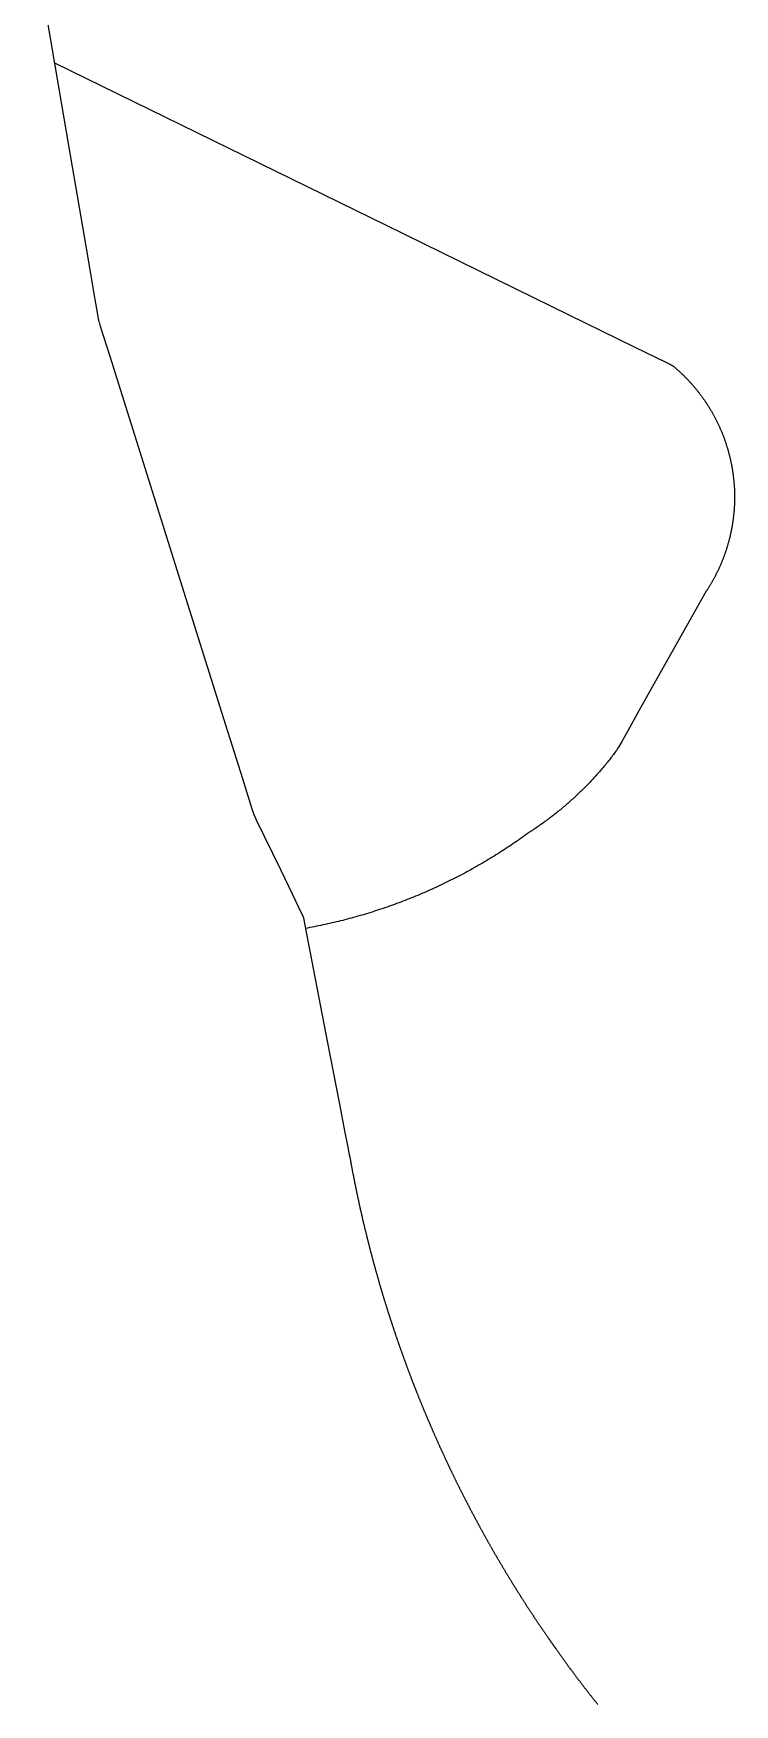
# Model space of a CAD drawing. Header units: millimetres. Extents: x 341926 to 344122, y 7366456 to 7369032.
# Drawn here: x 343575.7 to 343687.3, y 7366456.2 to 7366722.3 of the extents above; entities that cross this region are included whole.
import ezdxf

# ---------------------------------------------------------------- set-up
doc = ezdxf.new("R2010")
doc.units = ezdxf.units.MM
doc.layers.add('RUA MARIO PAUO  AUTUORI - 29_12_20 - V09', color=7, linetype='Continuous')
doc.layers.add('RUA SANTO EXPEDITO - 29_12_20 - V08', color=7, linetype='Continuous')

msp = doc.modelspace()

# ---------------------------------------------------------------- linework, layer by layer
at = {"layer": 'RUA MARIO PAUO  AUTUORI - 29_12_20 - V09'}
msp.add_lwpolyline([(343575.67, 7366737.18), (343581.26, 7366704.47), (343584.06, 7366688.12), (343585.46, 7366679.94), (343585.81, 7366677.89), (343585.98, 7366676.87), (343586.03, 7366676.62), (343586.03, 7366676.59), (343586.04, 7366676.57), (343586.04, 7366676.56), (343586.04, 7366676.56), (343586.04, 7366676.56), (343586.04, 7366676.56), (343586.04, 7366676.55), (343586.06, 7366676.48), (343586.11, 7366676.33), (343586.3, 7366675.73), (343587.81, 7366670.92), (343599.88, 7366632.49), (343605.92, 7366613.27), (343608.94, 7366603.67), (343610.45, 7366598.86), (343610.64, 7366598.26), (343610.73, 7366597.96), (343610.73, 7366597.95), (343610.73, 7366597.95), (343610.73, 7366597.94), (343610.74, 7366597.94), (343610.74, 7366597.94), (343610.74, 7366597.94), (343610.74, 7366597.93), (343610.75, 7366597.92), (343610.76, 7366597.88), (343610.88, 7366597.64), (343611.12, 7366597.14), (343614.97, 7366589.18), (343616.89, 7366585.2), (343617.85, 7366583.21), (343618.33, 7366582.22), (343618.57, 7366581.72), (343618.59, 7366581.69), (343618.6, 7366581.67), (343618.6, 7366581.66), (343618.6, 7366581.66), (343618.6, 7366581.66), (343618.6, 7366581.66), (343618.6, 7366581.66), (343618.6, 7366581.66), (343618.6, 7366581.65), (343618.63, 7366581.5), (343618.69, 7366581.2), (343618.8, 7366580.61), (343622.49, 7366561.6), (343624.33, 7366552.09), (343625.25, 7366547.34), (343625.71, 7366544.97), (343625.94, 7366543.78), (343626.06, 7366543.18), (343626.11, 7366542.89), (343626.13, 7366542.81), (343626.13, 7366542.79), (343626.13, 7366542.78), (343626.13, 7366542.78), (343626.13, 7366542.78), (343626.13, 7366542.78), (343626.14, 7366542.77), (343626.14, 7366542.77), (343626.15, 7366542.68), (343626.17, 7366542.59), (343626.19, 7366542.5), (343626.2, 7366542.41), (343626.22, 7366542.32), (343626.24, 7366542.23), (343626.25, 7366542.14), (343626.27, 7366542.05), (343626.29, 7366541.95), (343626.3, 7366541.86), (343626.32, 7366541.77), (343626.34, 7366541.68), (343626.35, 7366541.59), (343626.37, 7366541.5), (343626.39, 7366541.41), (343626.41, 7366541.32), (343626.42, 7366541.23), (343626.44, 7366541.14), (343626.46, 7366541.05), (343626.47, 7366540.96), (343626.49, 7366540.87), (343626.51, 7366540.78), (343626.53, 7366540.69), (343626.54, 7366540.6), (343626.56, 7366540.51), (343626.58, 7366540.42), (343626.6, 7366540.33), (343626.61, 7366540.24), (343626.63, 7366540.15), (343626.65, 7366540.06), (343626.67, 7366539.97), (343626.69, 7366539.88), (343626.7, 7366539.79), (343626.72, 7366539.69), (343626.74, 7366539.6), (343626.76, 7366539.51), (343626.78, 7366539.42), (343626.79, 7366539.33), (343626.81, 7366539.24), (343626.83, 7366539.15), (343626.85, 7366539.06), (343626.87, 7366538.97), (343626.88, 7366538.88), (343626.9, 7366538.79), (343626.92, 7366538.7), (343626.94, 7366538.61), (343626.96, 7366538.52), (343626.98, 7366538.43), (343627, 7366538.34), (343627.01, 7366538.25), (343627.03, 7366538.16), (343627.05, 7366538.07), (343627.07, 7366537.98), (343627.09, 7366537.89), (343627.11, 7366537.8), (343627.13, 7366537.71), (343627.15, 7366537.62), (343627.17, 7366537.53), (343627.18, 7366537.44), (343627.2, 7366537.35), (343627.22, 7366537.26), (343627.24, 7366537.17), (343627.26, 7366537.08), (343627.28, 7366536.99), (343627.3, 7366536.9), (343627.32, 7366536.81), (343627.34, 7366536.72), (343627.36, 7366536.63), (343627.38, 7366536.54), (343627.4, 7366536.45), (343627.42, 7366536.35), (343627.44, 7366536.26), (343627.46, 7366536.17), (343627.47, 7366536.08), (343627.49, 7366535.99), (343627.51, 7366535.9), (343627.53, 7366535.81), (343627.55, 7366535.72), (343627.57, 7366535.63), (343627.59, 7366535.54), (343627.61, 7366535.45), (343627.63, 7366535.36), (343627.65, 7366535.27), (343627.67, 7366535.18), (343627.69, 7366535.09), (343627.71, 7366535), (343627.73, 7366534.91), (343627.75, 7366534.82), (343627.78, 7366534.73), (343627.8, 7366534.64), (343627.82, 7366534.55), (343627.84, 7366534.46), (343627.86, 7366534.37), (343627.88, 7366534.28), (343627.9, 7366534.19), (343627.92, 7366534.1), (343627.94, 7366534.01), (343627.96, 7366533.92), (343627.98, 7366533.83), (343628, 7366533.74), (343628.02, 7366533.65), (343628.04, 7366533.56), (343628.06, 7366533.47), (343628.09, 7366533.38), (343628.11, 7366533.29), (343628.13, 7366533.2), (343628.15, 7366533.11), (343628.17, 7366533.02), (343628.19, 7366532.93), (343628.21, 7366532.84), (343628.23, 7366532.75), (343628.26, 7366532.66), (343628.28, 7366532.57), (343628.3, 7366532.48), (343628.32, 7366532.39), (343628.34, 7366532.3), (343628.36, 7366532.21), (343628.38, 7366532.12), (343628.41, 7366532.03), (343628.43, 7366531.94), (343628.45, 7366531.85), (343628.47, 7366531.76), (343628.49, 7366531.67), (343628.51, 7366531.58), (343628.54, 7366531.49), (343628.56, 7366531.4), (343628.58, 7366531.31), (343628.6, 7366531.22), (343628.62, 7366531.13), (343628.65, 7366531.04), (343628.67, 7366530.95), (343628.69, 7366530.86), (343628.71, 7366530.77), (343628.74, 7366530.68), (343628.76, 7366530.59), (343628.78, 7366530.5), (343628.8, 7366530.41), (343628.83, 7366530.32), (343628.85, 7366530.23), (343628.87, 7366530.14), (343628.89, 7366530.05), (343628.92, 7366529.97), (343628.94, 7366529.88), (343628.96, 7366529.79), (343628.98, 7366529.7), (343629.01, 7366529.61), (343629.03, 7366529.52), (343629.05, 7366529.43), (343629.08, 7366529.34), (343629.1, 7366529.25), (343629.12, 7366529.16), (343629.14, 7366529.07), (343629.17, 7366528.98), (343629.19, 7366528.89), (343629.21, 7366528.8), (343629.24, 7366528.71), (343629.26, 7366528.62), (343629.28, 7366528.53), (343629.31, 7366528.44), (343629.33, 7366528.35), (343629.35, 7366528.26), (343629.38, 7366528.17), (343629.4, 7366528.08), (343629.43, 7366527.99), (343629.45, 7366527.9), (343629.47, 7366527.81), (343629.5, 7366527.72), (343629.52, 7366527.63), (343629.54, 7366527.54), (343629.57, 7366527.45), (343629.59, 7366527.36), (343629.62, 7366527.28), (343629.64, 7366527.19), (343629.66, 7366527.1), (343629.69, 7366527.01), (343629.71, 7366526.92), (343629.74, 7366526.83), (343629.76, 7366526.74), (343629.78, 7366526.65), (343629.81, 7366526.56), (343629.83, 7366526.47), (343629.86, 7366526.38), (343629.88, 7366526.29), (343629.91, 7366526.2), (343629.93, 7366526.11), (343629.96, 7366526.02), (343629.98, 7366525.93), (343630.01, 7366525.84), (343630.03, 7366525.75), (343630.05, 7366525.66), (343630.08, 7366525.58), (343630.1, 7366525.49), (343630.13, 7366525.4), (343630.15, 7366525.31), (343630.18, 7366525.22), (343630.2, 7366525.13), (343630.23, 7366525.04), (343630.25, 7366524.95), (343630.28, 7366524.86), (343630.3, 7366524.77), (343630.33, 7366524.68), (343630.36, 7366524.59), (343630.38, 7366524.5), (343630.41, 7366524.41), (343630.43, 7366524.32), (343630.46, 7366524.23), (343630.48, 7366524.15), (343630.51, 7366524.06), (343630.53, 7366523.97), (343630.56, 7366523.88), (343630.58, 7366523.79), (343630.61, 7366523.7), (343630.64, 7366523.61), (343630.66, 7366523.52), (343630.69, 7366523.43), (343630.71, 7366523.34), (343630.74, 7366523.25), (343630.77, 7366523.16), (343630.79, 7366523.08), (343630.82, 7366522.99), (343630.84, 7366522.9), (343630.87, 7366522.81), (343630.9, 7366522.72), (343630.92, 7366522.63), (343630.95, 7366522.54), (343630.97, 7366522.45), (343631, 7366522.36), (343631.03, 7366522.27), (343631.05, 7366522.18), (343631.08, 7366522.1), (343631.11, 7366522.01), (343631.13, 7366521.92), (343631.16, 7366521.83), (343631.19, 7366521.74), (343631.21, 7366521.65), (343631.24, 7366521.56), (343631.27, 7366521.47), (343631.29, 7366521.38), (343631.32, 7366521.29), (343631.35, 7366521.21), (343631.37, 7366521.12), (343631.4, 7366521.03), (343631.43, 7366520.94), (343631.46, 7366520.85), (343631.48, 7366520.76), (343631.51, 7366520.67), (343631.54, 7366520.58), (343631.56, 7366520.49), (343631.59, 7366520.41), (343631.62, 7366520.32), (343631.65, 7366520.23), (343631.67, 7366520.14), (343631.7, 7366520.05), (343631.73, 7366519.96), (343631.76, 7366519.87), (343631.78, 7366519.78), (343631.81, 7366519.69), (343631.84, 7366519.61), (343631.87, 7366519.52), (343631.9, 7366519.43), (343631.92, 7366519.34), (343631.95, 7366519.25), (343631.98, 7366519.16), (343632.01, 7366519.07), (343632.04, 7366518.98), (343632.06, 7366518.9), (343632.09, 7366518.81), (343632.12, 7366518.72), (343632.15, 7366518.63), (343632.18, 7366518.54), (343632.2, 7366518.45), (343632.23, 7366518.36), (343632.26, 7366518.28), (343632.29, 7366518.19), (343632.32, 7366518.1), (343632.35, 7366518.01), (343632.37, 7366517.92), (343632.4, 7366517.83), (343632.43, 7366517.74), (343632.46, 7366517.66), (343632.49, 7366517.57), (343632.52, 7366517.48), (343632.55, 7366517.39), (343632.58, 7366517.3), (343632.6, 7366517.21), (343632.63, 7366517.13), (343632.66, 7366517.04), (343632.69, 7366516.95), (343632.72, 7366516.86), (343632.75, 7366516.77), (343632.78, 7366516.68), (343632.81, 7366516.59), (343632.84, 7366516.51), (343632.87, 7366516.42), (343632.9, 7366516.33), (343632.92, 7366516.24), (343632.95, 7366516.15), (343632.98, 7366516.06), (343633.01, 7366515.98), (343633.04, 7366515.89), (343633.07, 7366515.8), (343633.1, 7366515.71), (343633.13, 7366515.62), (343633.16, 7366515.53), (343633.19, 7366515.45), (343633.22, 7366515.36), (343633.25, 7366515.27), (343633.28, 7366515.18), (343633.31, 7366515.09), (343633.34, 7366515.01), (343633.37, 7366514.92), (343633.4, 7366514.83), (343633.43, 7366514.74), (343633.46, 7366514.65), (343633.49, 7366514.56), (343633.52, 7366514.48), (343633.55, 7366514.39), (343633.58, 7366514.3), (343633.61, 7366514.21), (343633.64, 7366514.12), (343633.67, 7366514.04), (343633.7, 7366513.95), (343633.73, 7366513.86), (343633.76, 7366513.77), (343633.79, 7366513.68), (343633.83, 7366513.6), (343633.86, 7366513.51), (343633.89, 7366513.42), (343633.92, 7366513.33), (343633.95, 7366513.24), (343633.98, 7366513.16), (343634.01, 7366513.07), (343634.04, 7366512.98), (343634.07, 7366512.89), (343634.1, 7366512.81), (343634.13, 7366512.72), (343634.16, 7366512.63), (343634.2, 7366512.54), (343634.23, 7366512.45), (343634.26, 7366512.37), (343634.29, 7366512.28), (343634.32, 7366512.19), (343634.35, 7366512.1), (343634.38, 7366512.02), (343634.42, 7366511.93), (343634.45, 7366511.84), (343634.48, 7366511.75), (343634.51, 7366511.66), (343634.54, 7366511.58), (343634.57, 7366511.49), (343634.6, 7366511.4), (343634.64, 7366511.31), (343634.67, 7366511.23), (343634.7, 7366511.14), (343634.73, 7366511.05), (343634.76, 7366510.96), (343634.8, 7366510.88), (343634.83, 7366510.79), (343634.86, 7366510.7), (343634.89, 7366510.61), (343634.92, 7366510.53), (343634.96, 7366510.44), (343634.99, 7366510.35), (343635.02, 7366510.26), (343635.05, 7366510.18), (343635.09, 7366510.09), (343635.12, 7366510), (343635.15, 7366509.91), (343635.18, 7366509.83), (343635.22, 7366509.74), (343635.25, 7366509.65), (343635.28, 7366509.56), (343635.31, 7366509.48), (343635.35, 7366509.39), (343635.38, 7366509.3), (343635.41, 7366509.21), (343635.44, 7366509.13), (343635.48, 7366509.04), (343635.51, 7366508.95), (343635.54, 7366508.87), (343635.58, 7366508.78), (343635.61, 7366508.69), (343635.64, 7366508.6), (343635.67, 7366508.52), (343635.71, 7366508.43), (343635.74, 7366508.34), (343635.77, 7366508.26), (343635.81, 7366508.17), (343635.84, 7366508.08), (343635.87, 7366507.99), (343635.91, 7366507.91), (343635.94, 7366507.82), (343635.97, 7366507.73), (343636.01, 7366507.65), (343636.04, 7366507.56), (343636.08, 7366507.47), (343636.11, 7366507.39), (343636.14, 7366507.3), (343636.18, 7366507.21), (343636.21, 7366507.12), (343636.24, 7366507.04), (343636.28, 7366506.95), (343636.31, 7366506.86), (343636.35, 7366506.78), (343636.38, 7366506.69), (343636.41, 7366506.6), (343636.45, 7366506.52), (343636.48, 7366506.43), (343636.52, 7366506.34), (343636.55, 7366506.26), (343636.58, 7366506.17), (343636.62, 7366506.08), (343636.65, 7366506), (343636.69, 7366505.91), (343636.72, 7366505.82), (343636.76, 7366505.74), (343636.79, 7366505.65), (343636.83, 7366505.56), (343636.86, 7366505.48), (343636.89, 7366505.39), (343636.93, 7366505.3), (343636.96, 7366505.22), (343637, 7366505.13), (343637.03, 7366505.04), (343637.07, 7366504.96), (343637.1, 7366504.87), (343637.14, 7366504.78), (343637.17, 7366504.7), (343637.21, 7366504.61), (343637.24, 7366504.52), (343637.28, 7366504.44), (343637.31, 7366504.35), (343637.35, 7366504.26), (343637.38, 7366504.18), (343637.42, 7366504.09), (343637.45, 7366504), (343637.49, 7366503.92), (343637.52, 7366503.83), (343637.56, 7366503.75), (343637.6, 7366503.66), (343637.63, 7366503.57), (343637.67, 7366503.49), (343637.7, 7366503.4), (343637.74, 7366503.31), (343637.77, 7366503.23), (343637.81, 7366503.14), (343637.84, 7366503.06), (343637.88, 7366502.97), (343637.92, 7366502.88), (343637.95, 7366502.8), (343637.99, 7366502.71), (343638.02, 7366502.62), (343638.06, 7366502.54), (343638.1, 7366502.45), (343638.13, 7366502.37), (343638.17, 7366502.28), (343638.2, 7366502.19), (343638.24, 7366502.11), (343638.28, 7366502.02), (343638.31, 7366501.94), (343638.35, 7366501.85), (343638.39, 7366501.76), (343638.42, 7366501.68), (343638.46, 7366501.59), (343638.5, 7366501.51), (343638.53, 7366501.42), (343638.57, 7366501.33), (343638.61, 7366501.25), (343638.64, 7366501.16), (343638.68, 7366501.08), (343638.72, 7366500.99), (343638.75, 7366500.91), (343638.79, 7366500.82), (343638.83, 7366500.73), (343638.86, 7366500.65), (343638.9, 7366500.56), (343638.94, 7366500.48), (343638.97, 7366500.39), (343639.01, 7366500.31), (343639.05, 7366500.22), (343639.08, 7366500.13), (343639.12, 7366500.05), (343639.16, 7366499.96), (343639.2, 7366499.88), (343639.23, 7366499.79), (343639.27, 7366499.71), (343639.31, 7366499.62), (343639.35, 7366499.54), (343639.38, 7366499.45), (343639.42, 7366499.36), (343639.46, 7366499.28), (343639.5, 7366499.19), (343639.53, 7366499.11), (343639.57, 7366499.02), (343639.61, 7366498.94), (343639.65, 7366498.85), (343639.69, 7366498.77), (343639.72, 7366498.68), (343639.76, 7366498.6), (343639.8, 7366498.51), (343639.84, 7366498.43), (343639.87, 7366498.34), (343639.91, 7366498.26), (343639.95, 7366498.17), (343639.99, 7366498.08), (343640.03, 7366498), (343640.07, 7366497.91), (343640.1, 7366497.83), (343640.14, 7366497.74), (343640.18, 7366497.66), (343640.22, 7366497.57), (343640.26, 7366497.49), (343640.3, 7366497.4), (343640.33, 7366497.32), (343640.37, 7366497.23), (343640.41, 7366497.15), (343640.45, 7366497.06), (343640.49, 7366496.98), (343640.53, 7366496.89), (343640.57, 7366496.81), (343640.6, 7366496.72), (343640.64, 7366496.64), (343640.68, 7366496.55), (343640.72, 7366496.47), (343640.76, 7366496.38), (343640.8, 7366496.3), (343640.84, 7366496.22), (343640.88, 7366496.13), (343640.92, 7366496.05), (343640.96, 7366495.96), (343640.99, 7366495.88), (343641.03, 7366495.79), (343641.07, 7366495.71), (343641.11, 7366495.62), (343641.15, 7366495.54), (343641.19, 7366495.45), (343641.23, 7366495.37), (343641.27, 7366495.28), (343641.31, 7366495.2), (343641.35, 7366495.11), (343641.39, 7366495.03), (343641.43, 7366494.95), (343641.47, 7366494.86), (343641.51, 7366494.78), (343641.55, 7366494.69), (343641.59, 7366494.61), (343641.63, 7366494.52), (343641.67, 7366494.44), (343641.71, 7366494.35), (343641.75, 7366494.27), (343641.79, 7366494.19), (343641.83, 7366494.1), (343641.87, 7366494.02), (343641.91, 7366493.93), (343641.95, 7366493.85), (343641.99, 7366493.76), (343642.03, 7366493.68), (343642.07, 7366493.6), (343642.11, 7366493.51), (343642.15, 7366493.43), (343642.19, 7366493.34), (343642.23, 7366493.26), (343642.27, 7366493.18), (343642.31, 7366493.09), (343642.35, 7366493.01), (343642.39, 7366492.92), (343642.43, 7366492.84), (343642.47, 7366492.76), (343642.51, 7366492.67), (343642.56, 7366492.59), (343642.6, 7366492.5), (343642.64, 7366492.42), (343642.68, 7366492.34), (343642.72, 7366492.25), (343642.76, 7366492.17), (343642.8, 7366492.08), (343642.84, 7366492), (343642.88, 7366491.92), (343642.92, 7366491.83), (343642.97, 7366491.75), (343643.01, 7366491.67), (343643.05, 7366491.58), (343643.09, 7366491.5), (343643.13, 7366491.41), (343643.17, 7366491.33), (343643.21, 7366491.25), (343643.25, 7366491.16), (343643.3, 7366491.08), (343643.34, 7366491), (343643.38, 7366490.91), (343643.42, 7366490.83), (343643.46, 7366490.75), (343643.5, 7366490.66), (343643.55, 7366490.58), (343643.59, 7366490.49), (343643.63, 7366490.41), (343643.67, 7366490.33), (343643.71, 7366490.24), (343643.76, 7366490.16), (343643.8, 7366490.08), (343643.84, 7366489.99), (343643.88, 7366489.91), (343643.92, 7366489.83), (343643.97, 7366489.74), (343644.01, 7366489.66), (343644.05, 7366489.58), (343644.09, 7366489.5), (343644.13, 7366489.41), (343644.18, 7366489.33), (343644.22, 7366489.25), (343644.26, 7366489.16), (343644.3, 7366489.08), (343644.35, 7366489), (343644.39, 7366488.91), (343644.43, 7366488.83), (343644.47, 7366488.75), (343644.52, 7366488.66), (343644.56, 7366488.58), (343644.6, 7366488.5), (343644.64, 7366488.42), (343644.69, 7366488.33), (343644.73, 7366488.25), (343644.77, 7366488.17), (343644.82, 7366488.08), (343644.86, 7366488), (343644.9, 7366487.92), (343644.95, 7366487.84), (343644.99, 7366487.75), (343645.03, 7366487.67), (343645.07, 7366487.59), (343645.12, 7366487.5), (343645.16, 7366487.42), (343645.2, 7366487.34), (343645.25, 7366487.26), (343645.29, 7366487.17), (343645.33, 7366487.09), (343645.38, 7366487.01), (343645.42, 7366486.93), (343645.46, 7366486.84), (343645.51, 7366486.76), (343645.55, 7366486.68), (343645.6, 7366486.6), (343645.64, 7366486.51), (343645.68, 7366486.43), (343645.73, 7366486.35), (343645.77, 7366486.27), (343645.81, 7366486.19), (343645.86, 7366486.1), (343645.9, 7366486.02), (343645.95, 7366485.94), (343645.99, 7366485.86), (343646.03, 7366485.77), (343646.08, 7366485.69), (343646.12, 7366485.61), (343646.17, 7366485.53), (343646.21, 7366485.45), (343646.25, 7366485.36), (343646.3, 7366485.28), (343646.34, 7366485.2), (343646.39, 7366485.12), (343646.43, 7366485.03), (343646.48, 7366484.95), (343646.52, 7366484.87), (343646.56, 7366484.79), (343646.61, 7366484.71), (343646.65, 7366484.63), (343646.7, 7366484.54), (343646.74, 7366484.46), (343646.79, 7366484.38), (343646.83, 7366484.3), (343646.88, 7366484.22), (343646.92, 7366484.13), (343646.97, 7366484.05), (343647.01, 7366483.97), (343647.06, 7366483.89), (343647.1, 7366483.81), (343647.15, 7366483.73), (343647.19, 7366483.64), (343647.24, 7366483.56), (343647.28, 7366483.48), (343647.33, 7366483.4), (343647.37, 7366483.32), (343647.42, 7366483.24), (343647.46, 7366483.15), (343647.51, 7366483.07), (343647.55, 7366482.99), (343647.6, 7366482.91), (343647.64, 7366482.83), (343647.69, 7366482.75), (343647.73, 7366482.67), (343647.78, 7366482.59), (343647.83, 7366482.5), (343647.87, 7366482.42), (343647.92, 7366482.34), (343647.96, 7366482.26), (343648.01, 7366482.18), (343648.05, 7366482.1), (343648.1, 7366482.02), (343648.14, 7366481.94), (343648.19, 7366481.85), (343648.24, 7366481.77), (343648.28, 7366481.69), (343648.33, 7366481.61), (343648.37, 7366481.53), (343648.42, 7366481.45), (343648.47, 7366481.37), (343648.51, 7366481.29), (343648.56, 7366481.21), (343648.61, 7366481.13), (343648.65, 7366481.04), (343648.7, 7366480.96), (343648.74, 7366480.88), (343648.79, 7366480.8), (343648.84, 7366480.72), (343648.88, 7366480.64), (343648.93, 7366480.56), (343648.98, 7366480.48), (343649.02, 7366480.4), (343649.07, 7366480.32), (343649.12, 7366480.24), (343649.16, 7366480.16), (343649.21, 7366480.08), (343649.26, 7366480), (343649.3, 7366479.91), (343649.35, 7366479.83), (343649.4, 7366479.75), (343649.44, 7366479.67), (343649.49, 7366479.59), (343649.54, 7366479.51), (343649.58, 7366479.43), (343649.63, 7366479.35), (343649.68, 7366479.27), (343649.72, 7366479.19), (343649.77, 7366479.11), (343649.82, 7366479.03), (343649.87, 7366478.95), (343649.91, 7366478.87), (343649.96, 7366478.79), (343650.01, 7366478.71), (343650.06, 7366478.63), (343650.1, 7366478.55), (343650.15, 7366478.47), (343650.2, 7366478.39), (343650.25, 7366478.31), (343650.29, 7366478.23), (343650.34, 7366478.15), (343650.39, 7366478.07), (343650.44, 7366477.99), (343650.48, 7366477.91), (343650.53, 7366477.83), (343650.58, 7366477.75), (343650.63, 7366477.67), (343650.67, 7366477.59), (343650.72, 7366477.51), (343650.77, 7366477.43), (343650.82, 7366477.35), (343650.87, 7366477.27), (343650.91, 7366477.19), (343650.96, 7366477.11), (343651.01, 7366477.03), (343651.06, 7366476.95), (343651.11, 7366476.87), (343651.15, 7366476.79), (343651.2, 7366476.71), (343651.25, 7366476.63), (343651.3, 7366476.55), (343651.35, 7366476.48), (343651.4, 7366476.4), (343651.44, 7366476.32), (343651.49, 7366476.24), (343651.54, 7366476.16), (343651.59, 7366476.08), (343651.64, 7366476), (343651.69, 7366475.92), (343651.74, 7366475.84), (343651.78, 7366475.76), (343651.83, 7366475.68), (343651.88, 7366475.6), (343651.93, 7366475.52), (343651.98, 7366475.44), (343652.03, 7366475.37), (343652.08, 7366475.29), (343652.13, 7366475.21), (343652.17, 7366475.13), (343652.22, 7366475.05), (343652.27, 7366474.97), (343652.32, 7366474.89), (343652.37, 7366474.81), (343652.42, 7366474.73), (343652.47, 7366474.65), (343652.52, 7366474.58), (343652.57, 7366474.5), (343652.62, 7366474.42), (343652.67, 7366474.34), (343652.72, 7366474.26), (343652.77, 7366474.18), (343652.81, 7366474.1), (343652.86, 7366474.02), (343652.91, 7366473.95), (343652.96, 7366473.87), (343653.01, 7366473.79), (343653.06, 7366473.71), (343653.11, 7366473.63), (343653.16, 7366473.55), (343653.21, 7366473.47), (343653.26, 7366473.4), (343653.31, 7366473.32), (343653.36, 7366473.24), (343653.41, 7366473.16), (343653.46, 7366473.08), (343653.51, 7366473), (343653.56, 7366472.93), (343653.61, 7366472.85), (343653.66, 7366472.77), (343653.71, 7366472.69), (343653.76, 7366472.61), (343653.81, 7366472.53), (343653.86, 7366472.46), (343653.91, 7366472.38), (343653.96, 7366472.3), (343654.01, 7366472.22), (343654.06, 7366472.14), (343654.11, 7366472.07), (343654.16, 7366471.99), (343654.21, 7366471.91), (343654.26, 7366471.83), (343654.31, 7366471.75), (343654.36, 7366471.68), (343654.42, 7366471.6), (343654.47, 7366471.52), (343654.52, 7366471.44), (343654.57, 7366471.37), (343654.62, 7366471.29), (343654.67, 7366471.21), (343654.72, 7366471.13), (343654.77, 7366471.05), (343654.82, 7366470.98), (343654.87, 7366470.9), (343654.92, 7366470.82), (343654.97, 7366470.74), (343655.02, 7366470.67), (343655.08, 7366470.59), (343655.13, 7366470.51), (343655.18, 7366470.43), (343655.23, 7366470.36), (343655.28, 7366470.28), (343655.33, 7366470.2), (343655.38, 7366470.12), (343655.43, 7366470.05), (343655.49, 7366469.97), (343655.54, 7366469.89), (343655.59, 7366469.82), (343655.64, 7366469.74), (343655.69, 7366469.66), (343655.74, 7366469.58), (343655.79, 7366469.51), (343655.85, 7366469.43), (343655.9, 7366469.35), (343655.95, 7366469.28), (343656, 7366469.2), (343656.05, 7366469.12), (343656.1, 7366469.05), (343656.16, 7366468.97), (343656.21, 7366468.89), (343656.26, 7366468.81), (343656.31, 7366468.74), (343656.36, 7366468.66), (343656.41, 7366468.58), (343656.47, 7366468.51), (343656.52, 7366468.43), (343656.57, 7366468.35), (343656.62, 7366468.28), (343656.67, 7366468.2), (343656.73, 7366468.12), (343656.78, 7366468.05), (343656.83, 7366467.97), (343656.88, 7366467.89), (343656.94, 7366467.82), (343656.99, 7366467.74), (343657.04, 7366467.66), (343657.09, 7366467.59), (343657.15, 7366467.51), (343657.2, 7366467.44), (343657.25, 7366467.36), (343657.3, 7366467.28), (343657.36, 7366467.21), (343657.41, 7366467.13), (343657.46, 7366467.05), (343657.51, 7366466.98), (343657.57, 7366466.9), (343657.62, 7366466.83), (343657.67, 7366466.75), (343657.72, 7366466.67), (343657.78, 7366466.6), (343657.83, 7366466.52), (343657.88, 7366466.45), (343657.94, 7366466.37), (343657.99, 7366466.29), (343658.04, 7366466.22), (343658.09, 7366466.14), (343658.15, 7366466.07), (343658.2, 7366465.99), (343658.25, 7366465.91), (343658.31, 7366465.84), (343658.36, 7366465.76), (343658.41, 7366465.69), (343658.47, 7366465.61), (343658.52, 7366465.54), (343658.57, 7366465.46), (343658.63, 7366465.38), (343658.68, 7366465.31), (343658.73, 7366465.23), (343658.79, 7366465.16), (343658.84, 7366465.08), (343658.89, 7366465.01), (343658.95, 7366464.93), (343659, 7366464.86), (343659.05, 7366464.78), (343659.11, 7366464.71), (343659.16, 7366464.63), (343659.22, 7366464.56), (343659.27, 7366464.48), (343659.32, 7366464.4), (343659.38, 7366464.33), (343659.43, 7366464.25), (343659.48, 7366464.18), (343659.54, 7366464.1), (343659.59, 7366464.03), (343659.65, 7366463.95), (343659.7, 7366463.88), (343659.75, 7366463.8), (343659.81, 7366463.73), (343659.86, 7366463.65), (343659.92, 7366463.58), (343659.97, 7366463.5), (343660.03, 7366463.43), (343660.08, 7366463.35), (343660.13, 7366463.28), (343660.19, 7366463.21), (343660.24, 7366463.13), (343660.3, 7366463.06), (343660.35, 7366462.98), (343660.41, 7366462.91), (343660.46, 7366462.83), (343660.52, 7366462.76), (343660.57, 7366462.68), (343660.62, 7366462.61), (343660.68, 7366462.53), (343660.73, 7366462.46), (343660.79, 7366462.38), (343660.84, 7366462.31), (343660.9, 7366462.24), (343660.95, 7366462.16), (343661.01, 7366462.09), (343661.06, 7366462.01), (343661.12, 7366461.94), (343661.17, 7366461.86), (343661.23, 7366461.79), (343661.28, 7366461.72), (343661.34, 7366461.64), (343661.39, 7366461.57), (343661.45, 7366461.49), (343661.5, 7366461.42), (343661.56, 7366461.35), (343661.61, 7366461.27), (343661.67, 7366461.2), (343661.72, 7366461.12), (343661.78, 7366461.05), (343661.83, 7366460.98), (343661.89, 7366460.9), (343661.94, 7366460.83), (343662, 7366460.76), (343662.06, 7366460.68), (343662.11, 7366460.61), (343662.17, 7366460.53), (343662.22, 7366460.46), (343662.28, 7366460.39), (343662.33, 7366460.31), (343662.39, 7366460.24), (343662.44, 7366460.17), (343662.5, 7366460.09), (343662.56, 7366460.02), (343662.61, 7366459.95), (343662.67, 7366459.87), (343662.72, 7366459.8), (343662.78, 7366459.73), (343662.83, 7366459.65), (343662.89, 7366459.58), (343662.95, 7366459.51), (343663, 7366459.43), (343663.06, 7366459.36), (343663.11, 7366459.29), (343663.17, 7366459.21), (343663.23, 7366459.14), (343663.28, 7366459.07), (343663.34, 7366458.99), (343663.39, 7366458.92), (343663.45, 7366458.85), (343663.51, 7366458.77), (343663.56, 7366458.7), (343663.62, 7366458.63), (343663.68, 7366458.56), (343663.73, 7366458.48), (343663.79, 7366458.41), (343663.85, 7366458.34), (343663.9, 7366458.27), (343663.96, 7366458.19), (343664.02, 7366458.12), (343664.07, 7366458.05), (343664.13, 7366457.97), (343664.18, 7366457.9), (343664.24, 7366457.83), (343664.3, 7366457.76), (343664.35, 7366457.68), (343664.41, 7366457.61), (343664.47, 7366457.54), (343664.53, 7366457.47), (343664.58, 7366457.39), (343664.64, 7366457.32), (343664.7, 7366457.25), (343664.75, 7366457.18), (343664.81, 7366457.11), (343664.87, 7366457.03), (343664.92, 7366456.96), (343664.98, 7366456.89), (343665.04, 7366456.82), (343665.1, 7366456.74), (343665.15, 7366456.67), (343665.21, 7366456.6), (343665.27, 7366456.53), (343665.32, 7366456.46), (343665.38, 7366456.39), (343665.44, 7366456.31), (343665.5, 7366456.24)], dxfattribs=at)
at = {"layer": 'RUA SANTO EXPEDITO - 29_12_20 - V08'}
msp.add_lwpolyline([(343579, 7366717.67), (343631.78, 7366691.8), (343658.17, 7366678.87), (343671.37, 7366672.4), (343674.67, 7366670.79), (343676.32, 7366669.98), (343677.14, 7366669.57), (343677.35, 7366669.47), (343677.37, 7366669.46), (343677.37, 7366669.46), (343677.37, 7366669.46), (343677.37, 7366669.46), (343677.37, 7366669.46), (343677.38, 7366669.46), (343677.38, 7366669.46), (343677.39, 7366669.45), (343677.41, 7366669.43), (343677.49, 7366669.36), (343677.57, 7366669.3), (343677.65, 7366669.23), (343677.73, 7366669.16), (343677.81, 7366669.09), (343677.89, 7366669.03), (343677.97, 7366668.96), (343678.04, 7366668.89), (343678.12, 7366668.82), (343678.2, 7366668.75), (343678.28, 7366668.68), (343678.36, 7366668.61), (343678.44, 7366668.54), (343678.52, 7366668.46), (343678.59, 7366668.39), (343678.67, 7366668.32), (343678.75, 7366668.25), (343678.83, 7366668.17), (343678.9, 7366668.1), (343678.98, 7366668.02), (343679.06, 7366667.95), (343679.13, 7366667.88), (343679.21, 7366667.8), (343679.29, 7366667.72), (343679.36, 7366667.65), (343679.44, 7366667.57), (343679.51, 7366667.49), (343679.59, 7366667.42), (343679.66, 7366667.34), (343679.74, 7366667.26), (343679.81, 7366667.18), (343679.89, 7366667.1), (343679.96, 7366667.02), (343680.04, 7366666.95), (343680.11, 7366666.87), (343680.18, 7366666.78), (343680.26, 7366666.7), (343680.33, 7366666.62), (343680.4, 7366666.54), (343680.47, 7366666.46), (343680.55, 7366666.38), (343680.62, 7366666.29), (343680.69, 7366666.21), (343680.76, 7366666.13), (343680.83, 7366666.04), (343680.91, 7366665.96), (343680.98, 7366665.87), (343681.05, 7366665.79), (343681.12, 7366665.7), (343681.19, 7366665.62), (343681.26, 7366665.53), (343681.33, 7366665.44), (343681.4, 7366665.36), (343681.46, 7366665.27), (343681.53, 7366665.18), (343681.6, 7366665.09), (343681.67, 7366665), (343681.74, 7366664.92), (343681.8, 7366664.83), (343681.87, 7366664.74), (343681.94, 7366664.65), (343682.01, 7366664.56), (343682.07, 7366664.46), (343682.14, 7366664.37), (343682.2, 7366664.28), (343682.27, 7366664.19), (343682.33, 7366664.1), (343682.4, 7366664.01), (343682.46, 7366663.91), (343682.53, 7366663.82), (343682.59, 7366663.73), (343682.65, 7366663.63), (343682.72, 7366663.54), (343682.78, 7366663.44), (343682.84, 7366663.35), (343682.9, 7366663.25), (343682.97, 7366663.16), (343683.03, 7366663.06), (343683.09, 7366662.96), (343683.15, 7366662.87), (343683.21, 7366662.77), (343683.27, 7366662.67), (343683.33, 7366662.57), (343683.39, 7366662.48), (343683.45, 7366662.38), (343683.5, 7366662.28), (343683.56, 7366662.18), (343683.62, 7366662.08), (343683.68, 7366661.98), (343683.73, 7366661.88), (343683.79, 7366661.78), (343683.85, 7366661.68), (343683.9, 7366661.58), (343683.96, 7366661.48), (343684.01, 7366661.37), (343684.07, 7366661.27), (343684.12, 7366661.17), (343684.18, 7366661.07), (343684.23, 7366660.96), (343684.28, 7366660.86), (343684.34, 7366660.76), (343684.39, 7366660.65), (343684.44, 7366660.55), (343684.49, 7366660.44), (343684.54, 7366660.34), (343684.59, 7366660.23), (343684.64, 7366660.13), (343684.69, 7366660.02), (343684.74, 7366659.92), (343684.79, 7366659.81), (343684.84, 7366659.7), (343684.89, 7366659.6), (343684.93, 7366659.49), (343684.98, 7366659.38), (343685.03, 7366659.28), (343685.07, 7366659.17), (343685.12, 7366659.06), (343685.17, 7366658.95), (343685.21, 7366658.84), (343685.26, 7366658.74), (343685.3, 7366658.63), (343685.34, 7366658.52), (343685.39, 7366658.41), (343685.43, 7366658.3), (343685.47, 7366658.19), (343685.51, 7366658.08), (343685.55, 7366657.97), (343685.59, 7366657.86), (343685.64, 7366657.75), (343685.68, 7366657.63), (343685.71, 7366657.52), (343685.75, 7366657.41), (343685.79, 7366657.3), (343685.83, 7366657.19), (343685.87, 7366657.08), (343685.91, 7366656.96), (343685.94, 7366656.85), (343685.98, 7366656.74), (343686.01, 7366656.62), (343686.05, 7366656.51), (343686.08, 7366656.4), (343686.12, 7366656.28), (343686.15, 7366656.17), (343686.18, 7366656.06), (343686.22, 7366655.94), (343686.25, 7366655.83), (343686.28, 7366655.71), (343686.31, 7366655.6), (343686.34, 7366655.48), (343686.37, 7366655.37), (343686.4, 7366655.25), (343686.43, 7366655.14), (343686.46, 7366655.02), (343686.49, 7366654.91), (343686.52, 7366654.79), (343686.55, 7366654.68), (343686.57, 7366654.56), (343686.6, 7366654.44), (343686.62, 7366654.33), (343686.65, 7366654.21), (343686.67, 7366654.09), (343686.7, 7366653.98), (343686.72, 7366653.86), (343686.75, 7366653.74), (343686.77, 7366653.63), (343686.79, 7366653.51), (343686.81, 7366653.39), (343686.83, 7366653.28), (343686.85, 7366653.16), (343686.87, 7366653.04), (343686.89, 7366652.92), (343686.91, 7366652.81), (343686.93, 7366652.69), (343686.95, 7366652.57), (343686.97, 7366652.45), (343686.98, 7366652.33), (343687, 7366652.22), (343687.02, 7366652.1), (343687.03, 7366651.98), (343687.05, 7366651.86), (343687.06, 7366651.74), (343687.08, 7366651.62), (343687.09, 7366651.51), (343687.1, 7366651.39), (343687.11, 7366651.27), (343687.13, 7366651.15), (343687.14, 7366651.03), (343687.15, 7366650.91), (343687.16, 7366650.79), (343687.17, 7366650.67), (343687.18, 7366650.56), (343687.19, 7366650.44), (343687.2, 7366650.32), (343687.2, 7366650.2), (343687.21, 7366650.08), (343687.22, 7366649.96), (343687.22, 7366649.84), (343687.23, 7366649.72), (343687.23, 7366649.61), (343687.24, 7366649.49), (343687.24, 7366649.37), (343687.25, 7366649.25), (343687.25, 7366649.13), (343687.25, 7366649.01), (343687.25, 7366648.89), (343687.25, 7366648.77), (343687.26, 7366648.66), (343687.26, 7366648.54), (343687.26, 7366648.42), (343687.26, 7366648.3), (343687.25, 7366648.18), (343687.25, 7366648.06), (343687.25, 7366647.94), (343687.25, 7366647.83), (343687.24, 7366647.71), (343687.24, 7366647.59), (343687.24, 7366647.47), (343687.23, 7366647.35), (343687.23, 7366647.23), (343687.22, 7366647.12), (343687.21, 7366647), (343687.21, 7366646.88), (343687.2, 7366646.76), (343687.19, 7366646.65), (343687.18, 7366646.53), (343687.18, 7366646.41), (343687.17, 7366646.29), (343687.16, 7366646.18), (343687.15, 7366646.06), (343687.14, 7366645.94), (343687.12, 7366645.82), (343687.11, 7366645.71), (343687.1, 7366645.59), (343687.09, 7366645.47), (343687.07, 7366645.36), (343687.06, 7366645.24), (343687.05, 7366645.13), (343687.03, 7366645.01), (343687.02, 7366644.89), (343687, 7366644.78), (343686.98, 7366644.66), (343686.97, 7366644.55), (343686.95, 7366644.43), (343686.93, 7366644.32), (343686.91, 7366644.2), (343686.89, 7366644.09), (343686.88, 7366643.97), (343686.86, 7366643.86), (343686.84, 7366643.74), (343686.81, 7366643.63), (343686.79, 7366643.51), (343686.77, 7366643.4), (343686.75, 7366643.28), (343686.73, 7366643.17), (343686.7, 7366643.06), (343686.68, 7366642.94), (343686.66, 7366642.83), (343686.63, 7366642.72), (343686.61, 7366642.61), (343686.58, 7366642.49), (343686.56, 7366642.38), (343686.53, 7366642.27), (343686.5, 7366642.16), (343686.48, 7366642.05), (343686.45, 7366641.93), (343686.42, 7366641.82), (343686.39, 7366641.71), (343686.36, 7366641.6), (343686.34, 7366641.49), (343686.31, 7366641.38), (343686.28, 7366641.27), (343686.24, 7366641.16), (343686.21, 7366641.05), (343686.18, 7366640.94), (343686.15, 7366640.83), (343686.12, 7366640.72), (343686.09, 7366640.61), (343686.05, 7366640.51), (343686.02, 7366640.4), (343685.98, 7366640.29), (343685.95, 7366640.18), (343685.91, 7366640.07), (343685.88, 7366639.97), (343685.84, 7366639.86), (343685.81, 7366639.75), (343685.77, 7366639.65), (343685.73, 7366639.54), (343685.7, 7366639.43), (343685.66, 7366639.33), (343685.62, 7366639.22), (343685.58, 7366639.12), (343685.54, 7366639.01), (343685.5, 7366638.91), (343685.46, 7366638.8), (343685.42, 7366638.7), (343685.38, 7366638.59), (343685.34, 7366638.49), (343685.3, 7366638.39), (343685.26, 7366638.28), (343685.22, 7366638.18), (343685.18, 7366638.08), (343685.13, 7366637.98), (343685.09, 7366637.88), (343685.05, 7366637.77), (343685, 7366637.67), (343684.96, 7366637.57), (343684.91, 7366637.47), (343684.87, 7366637.37), (343684.82, 7366637.27), (343684.78, 7366637.17), (343684.73, 7366637.07), (343684.69, 7366636.97), (343684.64, 7366636.87), (343684.59, 7366636.77), (343684.55, 7366636.68), (343684.5, 7366636.58), (343684.45, 7366636.48), (343684.4, 7366636.38), (343684.35, 7366636.29), (343684.3, 7366636.19), (343684.26, 7366636.09), (343684.21, 7366636), (343684.16, 7366635.9), (343684.11, 7366635.81), (343684.06, 7366635.71), (343684, 7366635.62), (343683.95, 7366635.52), (343683.9, 7366635.43), (343683.85, 7366635.33), (343683.8, 7366635.24), (343683.75, 7366635.15), (343683.69, 7366635.06), (343683.64, 7366634.96), (343683.59, 7366634.87), (343683.53, 7366634.78), (343683.48, 7366634.69), (343683.43, 7366634.6), (343683.37, 7366634.51), (343683.32, 7366634.42), (343683.26, 7366634.33), (343683.21, 7366634.24), (343683.15, 7366634.15), (343683.1, 7366634.06), (343683.04, 7366633.97), (343682.98, 7366633.88), (343682.93, 7366633.79), (343682.87, 7366633.7), (343682.81, 7366633.62), (343682.76, 7366633.53), (343682.7, 7366633.44), (343682.69, 7366633.43), (343682.69, 7366633.43), (343682.69, 7366633.42), (343682.68, 7366633.42), (343682.67, 7366633.39), (343682.64, 7366633.34), (343682.52, 7366633.13), (343681.57, 7366631.44), (343679.67, 7366628.07), (343672.08, 7366614.56), (343670.19, 7366611.19), (343669.24, 7366609.5), (343668.76, 7366608.66), (343668.64, 7366608.45), (343668.58, 7366608.34), (343668.55, 7366608.29), (343668.54, 7366608.26), (343668.54, 7366608.26), (343668.53, 7366608.25), (343668.53, 7366608.24), (343668.51, 7366608.22), (343668.38, 7366608.04), (343668.25, 7366607.87), (343668.11, 7366607.69), (343667.98, 7366607.51), (343667.85, 7366607.34), (343667.71, 7366607.16), (343667.58, 7366606.99), (343667.44, 7366606.81), (343667.3, 7366606.64), (343667.16, 7366606.47), (343667.03, 7366606.3), (343666.89, 7366606.12), (343666.75, 7366605.95), (343666.6, 7366605.78), (343666.46, 7366605.61), (343666.32, 7366605.44), (343666.18, 7366605.27), (343666.03, 7366605.1), (343665.89, 7366604.94), (343665.74, 7366604.77), (343665.6, 7366604.6), (343665.45, 7366604.44), (343665.3, 7366604.27), (343665.15, 7366604.1), (343665, 7366603.94), (343664.85, 7366603.78), (343664.7, 7366603.61), (343664.55, 7366603.45), (343664.4, 7366603.29), (343664.25, 7366603.13), (343664.09, 7366602.97), (343663.94, 7366602.81), (343663.79, 7366602.65), (343663.63, 7366602.49), (343663.47, 7366602.33), (343663.32, 7366602.17), (343663.16, 7366602.01), (343663, 7366601.86), (343662.84, 7366601.7), (343662.68, 7366601.55), (343662.52, 7366601.39), (343662.36, 7366601.24), (343662.2, 7366601.09), (343662.04, 7366600.93), (343661.88, 7366600.78), (343661.71, 7366600.63), (343661.55, 7366600.48), (343661.38, 7366600.33), (343661.22, 7366600.18), (343661.05, 7366600.03), (343660.89, 7366599.89), (343660.72, 7366599.74), (343660.55, 7366599.59), (343660.38, 7366599.45), (343660.22, 7366599.3), (343660.05, 7366599.16), (343659.88, 7366599.02), (343659.71, 7366598.88), (343659.53, 7366598.73), (343659.36, 7366598.59), (343659.19, 7366598.45), (343659.02, 7366598.31), (343658.84, 7366598.17), (343658.67, 7366598.04), (343658.5, 7366597.9), (343658.32, 7366597.76), (343658.15, 7366597.63), (343657.97, 7366597.49), (343657.79, 7366597.36), (343657.62, 7366597.22), (343657.44, 7366597.09), (343657.26, 7366596.96), (343657.08, 7366596.83), (343656.9, 7366596.7), (343656.72, 7366596.57), (343656.54, 7366596.44), (343656.36, 7366596.31), (343656.18, 7366596.19), (343656, 7366596.06), (343655.82, 7366595.93), (343655.63, 7366595.81), (343655.45, 7366595.69), (343655.27, 7366595.56), (343655.08, 7366595.44), (343654.9, 7366595.32), (343654.71, 7366595.2), (343654.53, 7366595.08), (343654.44, 7366595.02), (343654.41, 7366595), (343654.41, 7366595), (343654.41, 7366595), (343654.41, 7366595), (343654.4, 7366595), (343654.4, 7366594.99), (343654.38, 7366594.98), (343654.31, 7366594.93), (343654.02, 7366594.72), (343653.73, 7366594.51), (343653.44, 7366594.3), (343653.15, 7366594.1), (343652.86, 7366593.89), (343652.57, 7366593.69), (343652.27, 7366593.49), (343651.98, 7366593.29), (343651.68, 7366593.09), (343651.38, 7366592.89), (343651.09, 7366592.69), (343650.79, 7366592.49), (343650.49, 7366592.3), (343650.19, 7366592.1), (343649.89, 7366591.91), (343649.58, 7366591.72), (343649.28, 7366591.53), (343648.98, 7366591.34), (343648.67, 7366591.15), (343648.36, 7366590.96), (343648.06, 7366590.78), (343647.75, 7366590.59), (343647.44, 7366590.41), (343647.13, 7366590.23), (343646.82, 7366590.05), (343646.51, 7366589.87), (343646.2, 7366589.69), (343645.89, 7366589.51), (343645.57, 7366589.33), (343645.26, 7366589.16), (343644.94, 7366588.99), (343644.63, 7366588.81), (343644.31, 7366588.64), (343643.99, 7366588.47), (343643.67, 7366588.31), (343643.35, 7366588.14), (343643.03, 7366587.97), (343642.71, 7366587.81), (343642.39, 7366587.65), (343642.07, 7366587.49), (343641.75, 7366587.33), (343641.42, 7366587.17), (343641.1, 7366587.01), (343640.78, 7366586.85), (343640.45, 7366586.7), (343640.12, 7366586.55), (343639.8, 7366586.39), (343639.47, 7366586.24), (343639.14, 7366586.09), (343638.81, 7366585.95), (343638.48, 7366585.8), (343638.15, 7366585.65), (343637.82, 7366585.51), (343637.49, 7366585.37), (343637.16, 7366585.23), (343636.83, 7366585.09), (343636.49, 7366584.95), (343636.16, 7366584.81), (343635.83, 7366584.68), (343635.49, 7366584.54), (343635.16, 7366584.41), (343634.82, 7366584.28), (343634.48, 7366584.15), (343634.15, 7366584.02), (343633.81, 7366583.89), (343633.47, 7366583.77), (343633.13, 7366583.65), (343632.79, 7366583.52), (343632.45, 7366583.4), (343632.12, 7366583.28), (343631.77, 7366583.16), (343631.43, 7366583.05), (343631.09, 7366582.93), (343630.75, 7366582.82), (343630.41, 7366582.71), (343630.07, 7366582.6), (343629.72, 7366582.49), (343629.38, 7366582.38), (343629.04, 7366582.27), (343628.69, 7366582.17), (343628.35, 7366582.06), (343628.01, 7366581.96), (343627.66, 7366581.86), (343627.32, 7366581.76), (343626.97, 7366581.66), (343626.62, 7366581.57), (343626.28, 7366581.47), (343625.93, 7366581.38), (343625.58, 7366581.29), (343625.24, 7366581.2), (343624.89, 7366581.11), (343624.54, 7366581.02), (343624.2, 7366580.94), (343623.85, 7366580.85), (343623.5, 7366580.77), (343623.15, 7366580.69), (343622.8, 7366580.61), (343622.45, 7366580.53), (343622.1, 7366580.45), (343621.75, 7366580.38), (343621.41, 7366580.3), (343621.06, 7366580.23), (343620.71, 7366580.16), (343620.36, 7366580.09), (343620.01, 7366580.02), (343619.66, 7366579.95), (343619.31, 7366579.89), (343618.96, 7366579.83)], dxfattribs=at)

doc.saveas('drawing.dxf')
